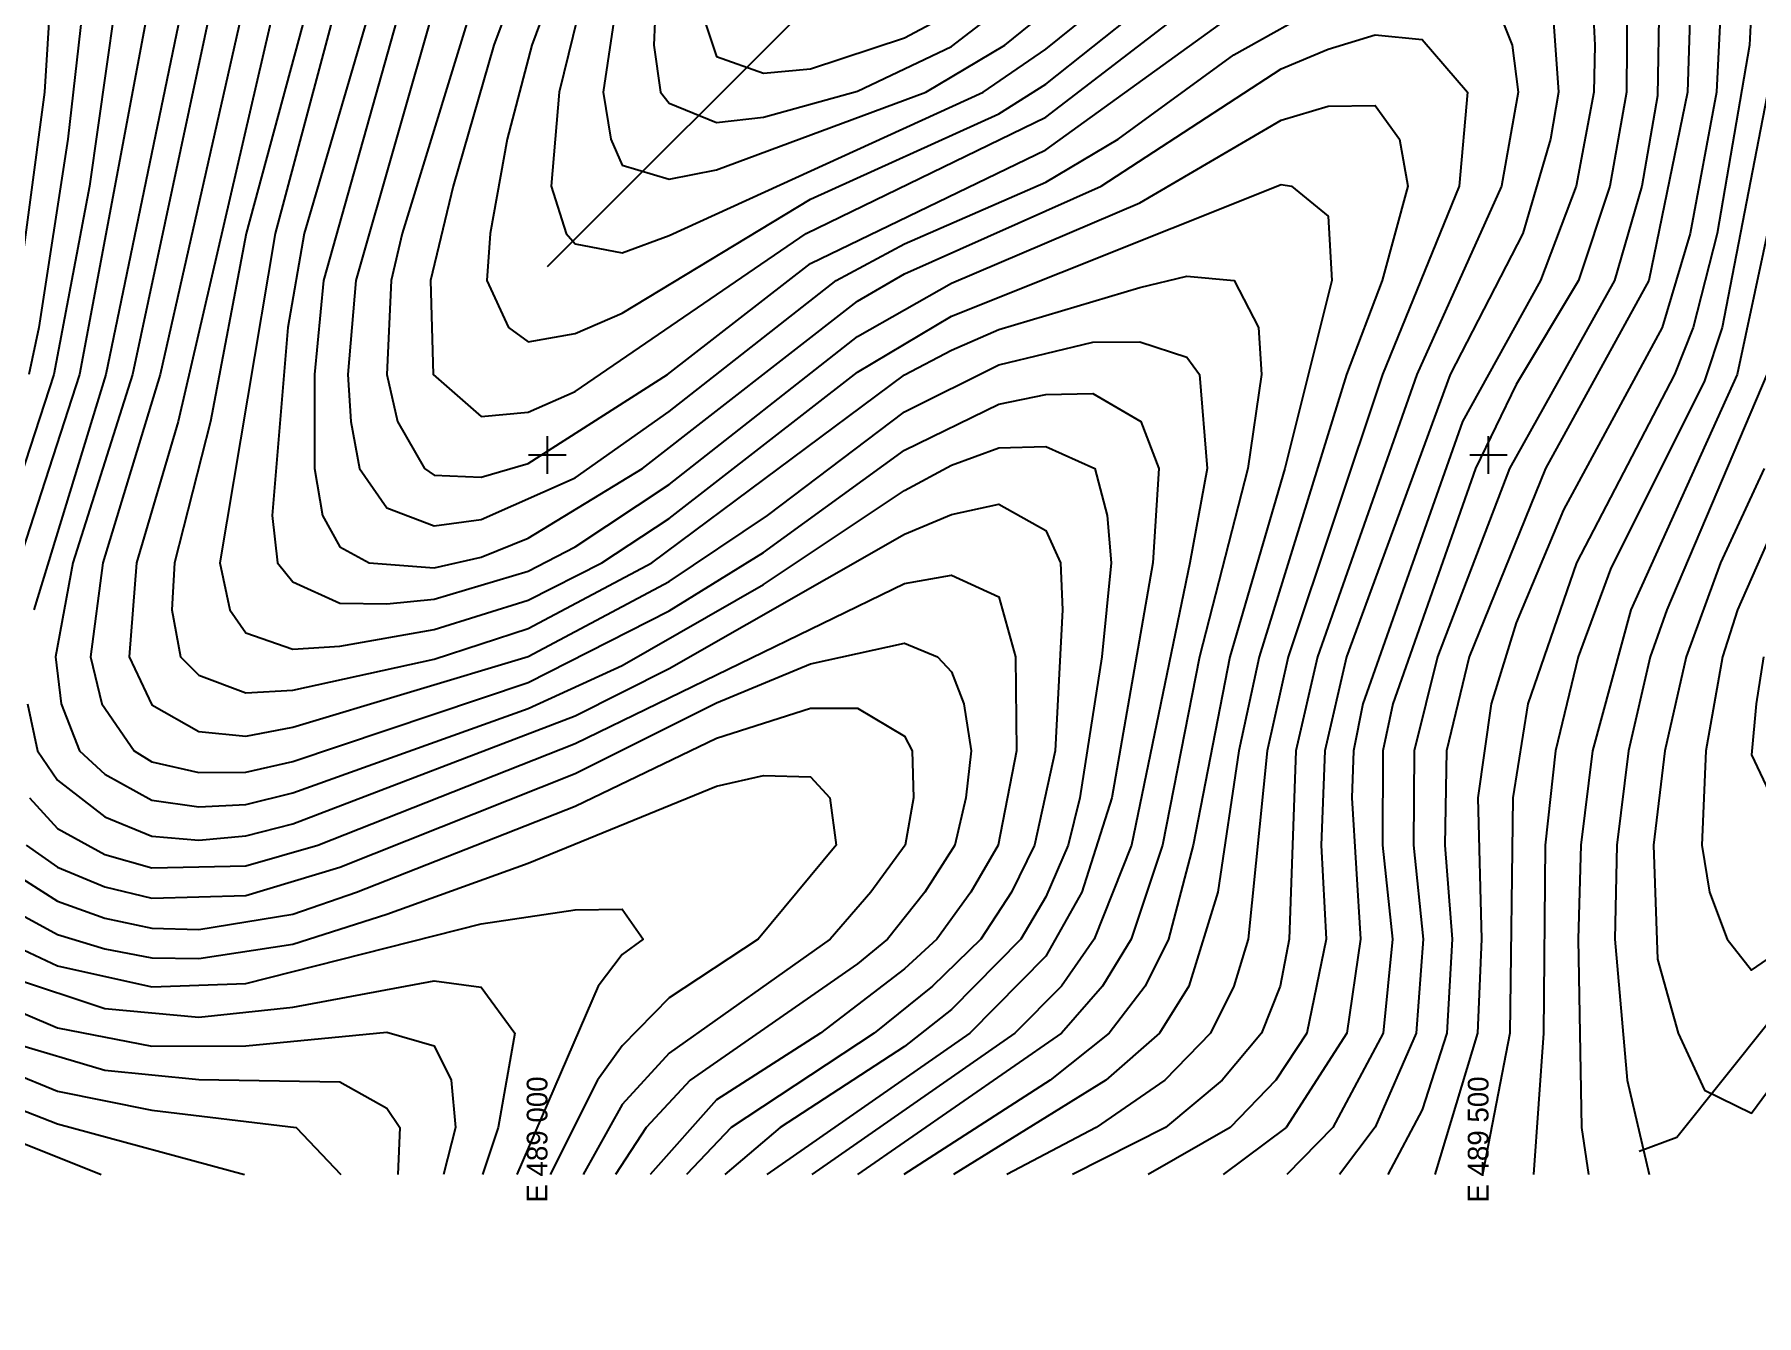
# Model space of a CAD drawing. Header units: metres. Extents: x 487515 to 493460, y 4520543 to 4524748.
# Drawn here: x 488727 to 489642, y 4520543 to 4521223 of the extents above; entities that cross this region are included whole.
import ezdxf

# ---------------------------------------------------------------- set-up
doc = ezdxf.new("R2010")
doc.units = ezdxf.units.M
for name, color, linetype in [('GRID-COORDINATES', 8, 'Continuous'), ('STREAM', 150, 'Continuous'), ('TOPO-CONTOUR-MAJOR', 8, 'Continuous'), ('TOPO-CONTOUR-MINOR', 252, 'Continuous')]:
    doc.layers.add(name, color=color, linetype=linetype)

msp = doc.modelspace()

# ---------------------------------------------------------------- linework, layer by layer
at = {"layer": 'GRID-COORDINATES'}
for p, q in [((489000, 4520990), (489000, 4521010)), ((489500, 4520990), (489500, 4521010)), ((488990, 4521000), (489010, 4521000)), ((489490, 4521000), (489510, 4521000))]:
    msp.add_line(p, q, dxfattribs=at)
at = {"layer": 'STREAM'}
for points in [[(489000, 4521100), (489150, 4521250), (489230, 4521350), (489260, 4521400), (489280, 4521450), (489290, 4521500), (489310, 4521550), (489330, 4521650), (489350, 4521700), (489380, 4521750), (489420, 4521850), (489437.5, 4521875), (489450, 4521950)], [(489580, 4520630), (489600, 4520637.5), (489650, 4520700)]]:
    msp.add_lwpolyline(points, dxfattribs=at)
at = {"layer": 'TOPO-CONTOUR-MAJOR'}
for points in [[(488714.76, 4521577.14), (488739.76, 4521566.6), (488789.76, 4521524.87), (488836.47, 4521492.69), (488854.27, 4521467.69), (488863.16, 4521442.69), (488859.26, 4521392.69), (488842.9, 4521342.69), (488811.9, 4521267.69), (488765.31, 4521042.69), (488727.09, 4520917.69)], [(488990.15, 4521267.69), (488971.56, 4521217.69), (488949.85, 4521142.69), (488937.96, 4521092.69), (488939.23, 4521042.69), (488964.76, 4521020.42), (488989.76, 4521022.69), (489014.76, 4521033.61), (489137.39, 4521117.69), (489264.76, 4521179.35), (489346.91, 4521242.69)], [(488889.76, 4521246.37), (488855.28, 4521117.69), (488826, 4520942.69), (488831.25, 4520917.69), (488839.76, 4520905.38), (488864.76, 4520896.8), (488889.76, 4520898.34), (488939.76, 4520907.2), (488989.76, 4520922.75), (489028.99, 4520942.69), (489064.76, 4520966.25), (489164.76, 4521043.98), (489214.76, 4521073.62), (489389.76, 4521143.57), (489395.28, 4521142.69), (489414.76, 4521126.84), (489416.67, 4521092.69), (489391.75, 4520992.69), (489362.5, 4520892.69), (489343.14, 4520792.69), (489329.91, 4520742.69), (489317.54, 4520717.69), (489298.53, 4520692.69), (489267.08, 4520667.69), (489189.41, 4520617.69)], [(489079.6, 4521242.69), (489089.76, 4521211.73), (489114.76, 4521202.72), (489139.76, 4521205.16), (489189.76, 4521221.52), (489214.76, 4521234.85)], [(489555.21, 4521242.69), (489556.41, 4521217.69), (489555.93, 4521192.69), (489546.58, 4521142.69), (489527.68, 4521092.69), (489486.21, 4521017.69), (489433.26, 4520867.69), (489428.26, 4520842.69), (489427.36, 4520817.69), (489431.92, 4520742.69), (489424.65, 4520692.69), (489392.46, 4520642.69), (489358.99, 4520617.69)], [(489639.91, 4521242.69), (489638.59, 4521217.69), (489621.51, 4521117.69), (489608.68, 4521067.69), (489598.88, 4521042.69), (489546.72, 4520942.69), (489520.85, 4520867.69), (489512.85, 4520817.69), (489511.3, 4520692.69), (489496.78, 4520617.69)], [(489665.46, 4520992.69), (489632.22, 4520917.69), (489624.33, 4520892.69), (489615.4, 4520842.69), (489613.38, 4520792.69), (489617.36, 4520767.69), (489626.82, 4520742.69), (489639.76, 4520726.16), (489664.76, 4520743.33)], [(488723.83, 4520867.69), (488729.09, 4520842.69), (488739.76, 4520827.18), (488764.76, 4520807.63), (488789.76, 4520797.46), (488814.76, 4520795.32), (488839.76, 4520797.52), (488864.76, 4520803.99), (489014.76, 4520861.37), (489064.76, 4520886.44), (489189.76, 4520957.88), (489214.76, 4520968.23), (489239.76, 4520973.83), (489264.76, 4520959.89), (489272.53, 4520942.69), (489273.64, 4520917.69), (489269.69, 4520842.69), (489258.8, 4520792.69), (489246.57, 4520767.69), (489230.21, 4520742.69), (489204.54, 4520717.69), (489173.63, 4520692.69), (489097.61, 4520642.69), (489073.86, 4520617.69)], [(488709.5, 4520742.69), (488739.76, 4520728.56), (488789.76, 4520717.43), (488839.76, 4520719.11), (488964.76, 4520750.84), (489014.76, 4520758.26), (489039.76, 4520758.53), (489050.84, 4520742.69), (489039.76, 4520734.47), (489026.89, 4520717.69), (488983.7, 4520617.69)], [(488689.76, 4520664.09), (488739.76, 4520644.55), (488839.02, 4520617.69)]]:
    msp.add_lwpolyline(points, dxfattribs=at)
at = {"layer": 'TOPO-CONTOUR-MINOR'}
for points in [[(488714.76, 4521549.85), (488739.76, 4521534.91), (488817.27, 4521467.69), (488834.96, 4521442.69), (488838.47, 4521417.69), (488837.79, 4521392.69), (488822.3, 4521342.69), (488800.96, 4521292.69), (488793.57, 4521267.69), (488751.45, 4521042.69), (488718.92, 4520942.69)], [(488714.76, 4521520.32), (488739.76, 4521501.13), (488798.66, 4521442.69), (488808.43, 4521417.69), (488812.04, 4521392.69), (488799.77, 4521342.69), (488780.5, 4521292.69), (488774.46, 4521267.69), (488756.67, 4521142.69), (488737.69, 4521042.69), (488705.06, 4520942.69)], [(488709.19, 4521492.69), (488737.57, 4521467.69), (488760, 4521442.69), (488774.25, 4521417.69), (488782.34, 4521392.69), (488778.9, 4521367.69), (488759.27, 4521292.69), (488745.1, 4521167.69), (488729.7, 4521067.69), (488724.43, 4521042.69)], [(488725.52, 4521442.69), (488739.95, 4521417.69), (488749.83, 4521392.69), (488747.51, 4521342.69), (488739.03, 4521292.69), (488732.81, 4521192.69), (488716.21, 4521067.69)], [(489019.43, 4521292.69), (488991.66, 4521217.69), (488978.57, 4521167.69), (488969.61, 4521117.69), (488967.8, 4521092.69), (488979.24, 4521067.69), (488989.76, 4521060), (489014.76, 4521064.46), (489039.76, 4521075.19), (489139.76, 4521135.8), (489239.76, 4521181.24), (489264.76, 4521196.97), (489339.76, 4521256.69)], [(489057.57, 4521242.69), (489056.5, 4521217.69), (489059.99, 4521192.69), (489064.76, 4521186.8), (489089.76, 4521176.66), (489114.76, 4521179.4), (489164.76, 4521193.16), (489214.76, 4521216.89), (489313.09, 4521292.69)], [(489037.08, 4521242.69), (489029.59, 4521192.69), (489033.76, 4521167.69), (489039.76, 4521153.9), (489064.76, 4521146.39), (489089.76, 4521151.38), (489201.13, 4521192.69), (489242.95, 4521217.69), (489314.76, 4521275.77)], [(488880.48, 4521267.69), (488839.96, 4521117.69), (488821.01, 4521017.69), (488801.8, 4520942.69), (488800.38, 4520917.69), (488804.99, 4520892.69), (488814.76, 4520883.02), (488839.76, 4520873.57), (488864.76, 4520874.92), (488939.76, 4520891.47), (488989.76, 4520907.7), (489055.4, 4520942.69), (489189.76, 4521042.49), (489214.76, 4521055.59), (489239.76, 4521066.62), (489314.76, 4521088.86), (489339.76, 4521095.01), (489364.93, 4521092.69), (489377.71, 4521067.69), (489379.47, 4521042.69), (489372.07, 4520992.69), (489346.5, 4520892.69), (489326.73, 4520792.69), (489310.08, 4520742.69), (489294.94, 4520717.69), (489273.07, 4520692.69), (489164.79, 4520617.69)], [(488914.6, 4521267.69), (488870.78, 4521117.69), (488862.16, 4521067.69), (488853.81, 4520967.69), (488856.51, 4520942.69), (488864.76, 4520932.52), (488889.76, 4520921.24), (488914.76, 4520920.81), (488939.76, 4520923.35), (488989.76, 4520938.14), (489014.76, 4520951.11), (489064.76, 4520984.32), (489164.76, 4521062.94), (489214.76, 4521091.17), (489314.76, 4521133.83), (489389.76, 4521177.82), (489414.76, 4521185.34), (489439.76, 4521185.58), (489452.76, 4521167.69), (489457.16, 4521142.69), (489443.47, 4521092.69), (489424.6, 4521042.69), (489378.07, 4520892.69), (489367.26, 4520842.69), (489356.27, 4520767.69), (489340.72, 4520717.69), (489325.22, 4520692.69), (489296.68, 4520667.69), (489215.78, 4520617.69)], [(489018.47, 4521242.69), (489006.24, 4521192.69), (489002.07, 4521142.69), (489010.04, 4521117.69), (489014.76, 4521112.12), (489039.76, 4521107.37), (489064.76, 4521116.63), (489231.49, 4521192.69), (489264.76, 4521215.54), (489329.22, 4521267.69)], [(488964.76, 4521254.25), (488922.74, 4521117.69), (488916.99, 4521092.69), (488914.71, 4521042.69), (488920.37, 4521017.69), (488934.66, 4520992.69), (488939.76, 4520989.13), (488964.76, 4520988.09), (488989.76, 4520995.48), (489063.74, 4521042.69), (489139.76, 4521101.71), (489264.76, 4521162.07), (489364.76, 4521234.18)], [(488822.28, 4521242.69), (488779.61, 4521042.69), (488747.86, 4520942.69), (488738.56, 4520892.69), (488741.56, 4520867.69), (488751.37, 4520842.69), (488764.76, 4520830.26), (488789.76, 4520816.47), (488814.76, 4520812.96), (488839.76, 4520814.3), (488864.76, 4520820.43), (488989.76, 4520865.15), (489039.76, 4520888.04), (489114.76, 4520931.06), (489189.76, 4520981.05), (489214.76, 4520994.46), (489239.76, 4521003.74), (489264.76, 4521004.43), (489290.81, 4520992.69), (489297.45, 4520967.69), (489299.6, 4520942.69), (489294.61, 4520892.69), (489282.95, 4520817.69), (489276.63, 4520792.69), (489264.76, 4520765.19), (489251.55, 4520742.69), (489214.76, 4520705.28), (489189.76, 4520685.66), (489123.62, 4520642.69), (489094.25, 4520617.69)], [(488839.33, 4521242.69), (488794.26, 4521042.69), (488763.86, 4520942.69), (488757.15, 4520892.69), (488763.29, 4520867.69), (488780.4, 4520842.69), (488789.76, 4520836.85), (488814.76, 4520831.27), (488839.76, 4520831.49), (488864.76, 4520837.08), (488989.76, 4520879.02), (489064.76, 4520917.19), (489114.76, 4520948.2), (489189.76, 4521002.55), (489239.76, 4521027), (489264.76, 4521032.03), (489289.76, 4521032.63), (489315.31, 4521017.69), (489324.84, 4520992.69), (489321.61, 4520942.69), (489299.83, 4520817.69), (489283.93, 4520767.69), (489264.76, 4520733.61), (489224.35, 4520692.69), (489116.51, 4520617.69)], [(488855.9, 4521242.69), (488803.85, 4521017.69), (488781.58, 4520942.69), (488777.79, 4520892.69), (488789.76, 4520867.1), (488814.76, 4520853.07), (488839.76, 4520850.56), (488864.76, 4520855.36), (488989.76, 4520892.82), (489064.76, 4520932.75), (489116.89, 4520967.69), (489189.76, 4521022.79), (489239.76, 4521047.91), (489289.76, 4521059.91), (489314.76, 4521060.1), (489339.76, 4521051.86), (489346.52, 4521042.69), (489350.44, 4520992.69), (489341.36, 4520942.69), (489310.35, 4520792.69), (489290.53, 4520742.69), (489273.07, 4520717.69), (489248.39, 4520692.69), (489140.46, 4520617.69)], [(488923.12, 4521242.69), (488881.03, 4521092.69), (488876.3, 4521042.69), (488876.2, 4520992.69), (488880.52, 4520967.69), (488889.76, 4520951.12), (488905.2, 4520942.69), (488939.76, 4520940.02), (488964.76, 4520945.62), (488989.76, 4520955.69), (489050.56, 4520992.69), (489164.76, 4521081.6), (489189.76, 4521096.14), (489294.25, 4521142.69), (489389.76, 4521205.12), (489414.76, 4521215.51), (489439.76, 4521223.21), (489464.76, 4521220.72), (489488.91, 4521192.69), (489484.34, 4521142.69), (489443.6, 4521042.69), (489393.57, 4520892.69), (489382.46, 4520842.69), (489372.23, 4520742.69), (489364.72, 4520717.69), (489352.37, 4520692.69), (489328.01, 4520667.69), (489291.58, 4520642.69), (489244.17, 4520617.69)], [(488941.07, 4521242.69), (488898.16, 4521092.69), (488894, 4521042.69), (488895.46, 4521017.69), (488900.14, 4520992.69), (488914.76, 4520971.87), (488939.76, 4520962.27), (488964.76, 4520965.65), (489014.76, 4520987.71), (489064.76, 4521023.06), (489153.4, 4521092.69), (489189.76, 4521112.11), (489264.76, 4521144.9), (489303.32, 4521167.69), (489364.76, 4521212.55), (489414.76, 4521240.47)], [(489502.65, 4521242.69), (489512.65, 4521217.69), (489515.82, 4521192.69), (489506.88, 4521142.69), (489461.85, 4521042.69), (489409.07, 4520892.69), (489397.69, 4520842.69), (489394.06, 4520742.69), (489389.36, 4520717.69), (489379.31, 4520692.69), (489358.52, 4520667.69), (489328.36, 4520642.69), (489279.01, 4520617.69)], [(489533.66, 4521242.69), (489537.23, 4521192.69), (489532.88, 4521167.69), (489518.19, 4521117.69), (489479.6, 4521042.69), (489424.58, 4520892.69), (489412.96, 4520842.69), (489411.17, 4520792.69), (489413.73, 4520742.69), (489403.42, 4520692.69), (489387, 4520667.69), (489362.71, 4520642.69), (489319.17, 4520617.69)], [(489573.67, 4521242.69), (489573.4, 4521192.69), (489564.53, 4521142.69), (489547.87, 4521092.69), (489514.76, 4521037.46), (489493.03, 4520992.69), (489449.23, 4520867.69), (489443.88, 4520842.69), (489443.72, 4520792.69), (489449.03, 4520742.69), (489444.06, 4520692.69), (489417.24, 4520642.69), (489392.76, 4520617.69)], [(489590.67, 4521242.69), (489589.76, 4521190.83), (489581.38, 4521142.69), (489566.95, 4521092.69), (489511.09, 4520992.69), (489472.88, 4520892.69), (489460.44, 4520842.69), (489460.19, 4520792.69), (489465.32, 4520742.69), (489461.52, 4520692.69), (489439.76, 4520642.8), (489420.75, 4520617.69)], [(489607.24, 4521242.69), (489605.69, 4521192.69), (489585.12, 4521092.69), (489530.32, 4520992.69), (489489.68, 4520892.69), (489477.74, 4520842.69), (489476.81, 4520792.69), (489480.61, 4520742.69), (489477.82, 4520692.69), (489464.76, 4520652.06), (489446.44, 4520617.69)], [(489623.65, 4521242.69), (489621.07, 4521192.69), (489607.16, 4521117.69), (489592.29, 4521067.69), (489539.76, 4520970.85), (489514.76, 4520910.74), (489501.37, 4520867.69), (489494.27, 4520817.69), (489496.31, 4520742.69), (489494.14, 4520692.69), (489471.53, 4520617.69)], [(489653.18, 4521217.69), (489624.08, 4521067.69), (489614.76, 4521039.33), (489564.76, 4520939.26), (489547.55, 4520892.69), (489535.6, 4520842.69), (489530.19, 4520792.69), (489529.18, 4520692.69), (489523.84, 4520617.69)], [(489664.18, 4521192.69), (489632.03, 4521042.69), (489575.65, 4520917.69), (489555.29, 4520842.69), (489549.11, 4520792.69), (489547.6, 4520742.69), (489549.34, 4520642.69), (489553.1, 4520617.69)], [(489647.83, 4521042.69), (489594.83, 4520917.69), (489585.91, 4520892.69), (489574.42, 4520842.69), (489568.25, 4520792.69), (489567.14, 4520742.69), (489573.67, 4520667.69), (489585.43, 4520617.69)], [(489646.53, 4520992.69), (489623.2, 4520942.69), (489605.07, 4520892.69), (489593.72, 4520842.69), (489587.58, 4520792.69), (489589.76, 4520732.05), (489600.71, 4520692.69), (489614.76, 4520662.41), (489639.76, 4520650.2), (489664.76, 4520684.09)], [(488724.84, 4520817.69), (488739.76, 4520801.43), (488764.76, 4520787.58), (488789.76, 4520780.56), (488839.76, 4520781.56), (488878.06, 4520792.69), (489014.76, 4520846.72), (489189.76, 4520931.6), (489214.76, 4520936.14), (489239.76, 4520924.48), (489248.65, 4520892.69), (489249.29, 4520842.69), (489239.55, 4520792.69), (489224.91, 4520767.69), (489206.85, 4520742.69), (489189.76, 4520726.96), (489145.1, 4520692.69), (489089.76, 4520657.39), (489054.58, 4520617.69)], [(488722.98, 4520792.69), (488739.76, 4520780.94), (488764.76, 4520770.54), (488789.76, 4520764.41), (488839.76, 4520765.93), (488889.76, 4520780.87), (489014.76, 4520830.64), (489089.76, 4520868.24), (489139.76, 4520888.9), (489189.76, 4520899.89), (489207.21, 4520892.69), (489214.76, 4520884.74), (489221.21, 4520867.69), (489225.06, 4520842.69), (489222.37, 4520817.69), (489216.46, 4520792.69), (489200.59, 4520767.69), (489180.74, 4520742.69), (489164.76, 4520729.64), (489075.87, 4520667.69), (489052.5, 4520642.69), (489036.19, 4520617.69)], [(489646.1, 4520892.69), (489642.15, 4520867.69), (489639.76, 4520840.62), (489650.58, 4520817.69)], [(488714.76, 4520778.77), (488739.76, 4520762.81), (488764.76, 4520753.83), (488789.76, 4520748.45), (488814.76, 4520747.84), (488864.76, 4520756.02), (488898.55, 4520767.69), (489014.76, 4520813.39), (489089.76, 4520849.5), (489139.76, 4520865.34), (489164.76, 4520865.39), (489189.76, 4520850.62), (489193.87, 4520842.69), (489194.42, 4520817.69), (489190.09, 4520792.69), (489171.84, 4520767.69), (489150.18, 4520742.69), (489064.76, 4520682.11), (489039.76, 4520654.81), (489019.01, 4520617.69)], [(488714.76, 4520758.88), (488739.76, 4520745.12), (488764.76, 4520737.47), (488789.76, 4520732.84), (488814.76, 4520732.37), (488864.76, 4520739.98), (488914.76, 4520756.01), (488989.76, 4520782.98), (489089.76, 4520824), (489114.76, 4520829.67), (489139.76, 4520828.84), (489150.01, 4520817.69), (489153.48, 4520792.69), (489111.93, 4520742.69), (489064.76, 4520711.52), (489039.76, 4520685.98), (489026.52, 4520667.69), (489001.51, 4520617.69)], [(488714.76, 4520722.48), (488764.76, 4520705.75), (488814.76, 4520701.17), (488864.76, 4520706.55), (488939.76, 4520720.47), (488964.76, 4520717.13), (488982.63, 4520692.69), (488973.91, 4520642.69), (488965.45, 4520617.69)], [(488689.76, 4520716.78), (488739.76, 4520695.65), (488789.76, 4520685.82), (488839.76, 4520686.08), (488914.76, 4520693.19), (488939.76, 4520685.99), (488948.84, 4520667.69), (488951.22, 4520642.69), (488944.86, 4520617.69)], [(488664.68, 4520692.69), (488739.76, 4520661.94), (488789.76, 4520651.88), (488866.46, 4520642.69), (488890.32, 4520617.69)], [(488714.76, 4520688.02), (488764.76, 4520673.09), (488814.76, 4520668.07), (488889.76, 4520666.92), (488914.76, 4520652.8), (488921.56, 4520642.69), (488920.47, 4520617.69)], [(488689.76, 4520646.95), (488762.93, 4520617.69)]]:
    msp.add_lwpolyline(points, dxfattribs=at)

# ---------------------------------------------------------------- texts
at = {"layer": 'GRID-COORDINATES'}
for s, p in [('E 489 000', (489000, 4520602.69)), ('E 489 500', (489500, 4520602.69))]:
    msp.add_text(s, height=11, rotation=90, dxfattribs=at).set_placement(p)

doc.saveas('drawing.dxf')
